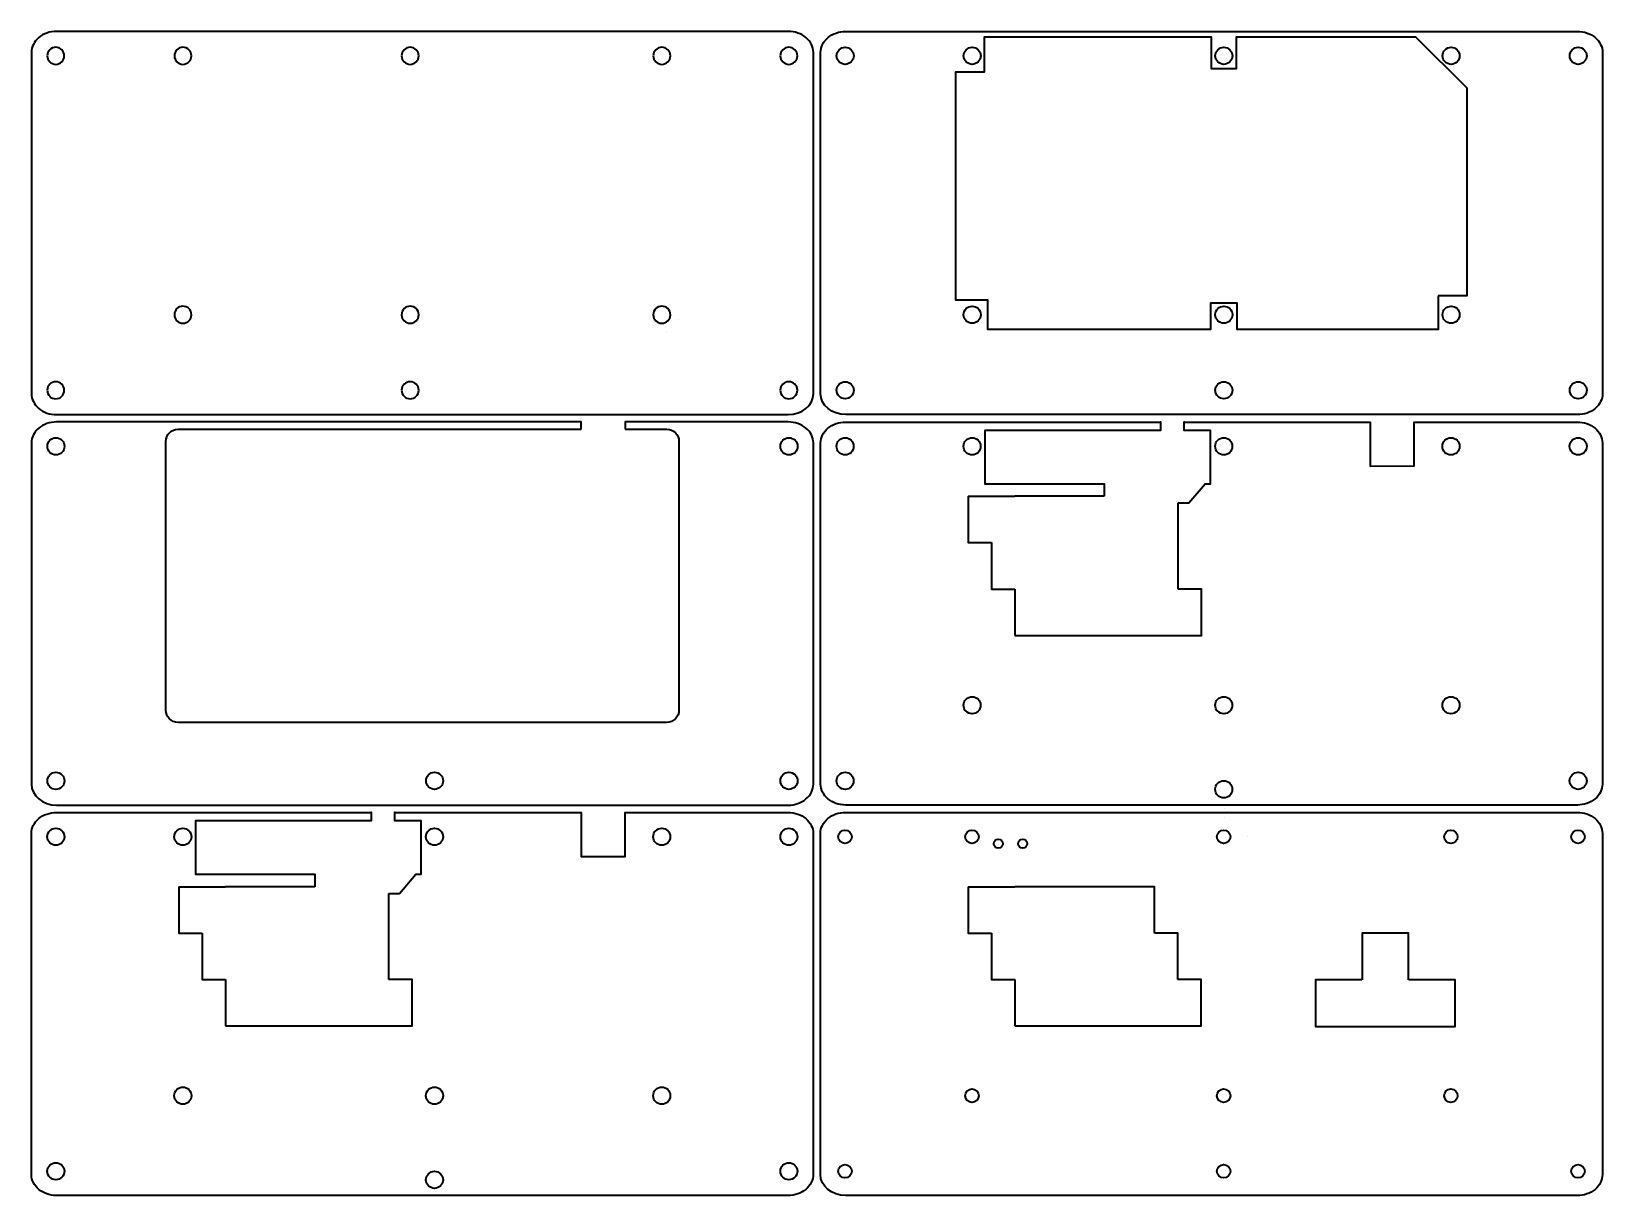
# Model space of a CAD drawing. Header units: millimetres. Extents: x 124 to 767, y -304 to 173.
import ezdxf

# ---------------------------------------------------------------- set-up
doc = ezdxf.new("R2010")
doc.units = ezdxf.units.MM
doc.header["$MEASUREMENT"] = 0
doc.layers.add('Layer 1', color=7, linetype='Continuous')

msp = doc.modelspace()

# ---------------------------------------------------------------- linework, layer by layer
at = {"layer": 'Layer 1', "color": 250, "lineweight": 35}
for points, knots in [([(433.6679, 172.6676), (436.393, 172.6676), (439.0066, 171.7605), (440.9335, 170.1461), (442.8604, 168.5317), (443.9431, 166.342), (443.9431, 164.0589), (443.9431, 164.0589), (443.9431, 24.3976), (443.9431, 24.3976), (443.9431, 19.6431), (439.3427, 15.7888), (433.6679, 15.7888), (433.6679, 15.7888), (134.2183, 15.7888), (134.2183, 15.7888), (131.4932, 15.7888), (128.8796, 16.6958), (126.9527, 18.3103), (125.0257, 19.9247), (123.9431, 22.1144), (123.9431, 24.3976), (123.9431, 24.3976), (123.9431, 164.0589), (123.9431, 164.0589), (123.9431, 166.342), (125.0258, 168.5317), (126.9527, 170.1461), (128.8796, 171.7605), (131.4932, 172.6676), (134.2183, 172.6676), (134.2183, 172.6676), (433.6679, 172.6676), (433.6679, 172.6676)], [0, 0, 0, 0, 0.09090909, 0.09090909, 0.09090909, 0.18181818, 0.18181818, 0.18181818, 0.27272727, 0.27272727, 0.27272727, 0.36363636, 0.36363636, 0.36363636, 0.45454545, 0.45454545, 0.45454545, 0.54545455, 0.54545455, 0.54545455, 0.63636364, 0.63636364, 0.63636364, 0.72727273, 0.72727273, 0.72727273, 0.81818182, 0.81818182, 0.81818182, 0.90909091, 0.90909091, 0.90909091, 1, 1, 1, 1]), ([(457.2135, 172.6675), (454.4884, 172.6675), (451.8748, 171.7604), (449.9479, 170.146), (448.021, 168.5316), (446.9383, 166.3419), (446.9383, 164.0588), (446.9383, 164.0588), (446.9383, 24.3975), (446.9383, 24.3975), (446.9383, 19.643), (451.5387, 15.7887), (457.2135, 15.7887), (457.2135, 15.7887), (756.6631, 15.7887), (756.6631, 15.7887), (759.3882, 15.7887), (762.0018, 16.6957), (763.9287, 18.3102), (765.8557, 19.9246), (766.9383, 22.1143), (766.9383, 24.3975), (766.9383, 24.3975), (766.9383, 164.0588), (766.9383, 164.0588), (766.9383, 166.3419), (765.8556, 168.5316), (763.9287, 170.146), (762.0018, 171.7604), (759.3882, 172.6675), (756.6631, 172.6675), (756.6631, 172.6675), (457.2135, 172.6675), (457.2135, 172.6675)], [0, 0, 0, 0, 0.09090909, 0.09090909, 0.09090909, 0.18181818, 0.18181818, 0.18181818, 0.27272727, 0.27272727, 0.27272727, 0.36363636, 0.36363636, 0.36363636, 0.45454545, 0.45454545, 0.45454545, 0.54545455, 0.54545455, 0.54545455, 0.63636364, 0.63636364, 0.63636364, 0.72727273, 0.72727273, 0.72727273, 0.81818182, 0.81818182, 0.81818182, 0.90909091, 0.90909091, 0.90909091, 1, 1, 1, 1]), ([(699.6199, 64.4005), (699.6199, 64.4005), (711.3752, 64.4005), (711.3752, 64.4005), (711.3752, 64.4005), (711.3752, 97.7463), (711.3752, 97.7463), (711.3752, 97.7463), (711.3752, 149.5202), (711.3752, 149.5202), (711.3752, 149.5202), (690.4071, 170.4883), (690.4071, 170.4883), (690.4071, 170.4883), (617.0536, 170.4883), (617.0536, 170.4883), (617.0536, 170.4883), (617.0899, 157.5301), (617.0899, 157.5301), (617.0899, 157.5301), (606.7363, 157.5301), (606.7363, 157.5301), (606.7363, 157.5301), (606.7363, 170.4883), (606.7363, 170.4883), (606.7363, 170.4883), (513.9286, 170.4883), (513.9286, 170.4883), (513.9286, 170.4883), (513.9286, 156.1387), (513.9286, 156.1387), (513.9286, 156.1387), (502.2444, 156.1387), (502.2444, 156.1387), (502.2444, 156.1387), (502.2444, 62.6683), (502.2444, 62.6683), (502.2444, 62.6683), (515.4044, 62.6683), (515.4044, 62.6683), (515.4044, 62.6683), (515.4044, 50.575), (515.4044, 50.575), (515.4044, 50.575), (561.4583, 50.575), (561.4583, 50.575), (561.4583, 50.575), (606.4962, 50.575), (606.4962, 50.575), (606.4962, 50.575), (606.4962, 61.4522), (606.4962, 61.4522), (606.4962, 61.4522), (617.3305, 61.4111), (617.3305, 61.4111), (617.3305, 61.4111), (617.3305, 50.575), (617.3305, 50.575), (617.3305, 50.575), (699.6199, 50.575), (699.6199, 50.575), (699.6199, 50.575), (699.6199, 64.4005), (699.6199, 64.4005)], [0, 0, 0, 0, 0.04761905, 0.04761905, 0.04761905, 0.0952381, 0.0952381, 0.0952381, 0.14285714, 0.14285714, 0.14285714, 0.19047619, 0.19047619, 0.19047619, 0.23809524, 0.23809524, 0.23809524, 0.28571429, 0.28571429, 0.28571429, 0.33333333, 0.33333333, 0.33333333, 0.38095238, 0.38095238, 0.38095238, 0.42857143, 0.42857143, 0.42857143, 0.47619048, 0.47619048, 0.47619048, 0.52380952, 0.52380952, 0.52380952, 0.57142857, 0.57142857, 0.57142857, 0.61904762, 0.61904762, 0.61904762, 0.66666667, 0.66666667, 0.66666667, 0.71428571, 0.71428571, 0.71428571, 0.76190476, 0.76190476, 0.76190476, 0.80952381, 0.80952381, 0.80952381, 0.85714286, 0.85714286, 0.85714286, 0.9047619, 0.9047619, 0.9047619, 0.95238095, 0.95238095, 0.95238095, 1, 1, 1, 1]), ([(130.4114, 162.6888), (130.4114, 164.6218), (131.9784, 166.1888), (133.9114, 166.1888), (135.8444, 166.1888), (137.4114, 164.6218), (137.4114, 162.6888), (137.4114, 160.7558), (135.8444, 159.1888), (133.9114, 159.1888), (131.9784, 159.1888), (130.4114, 160.7558), (130.4114, 162.6888)], [0, 0, 0, 0, 0.25, 0.25, 0.25, 0.5, 0.5, 0.5, 0.75, 0.75, 0.75, 1, 1, 1, 1]), ([(182.4431, 162.6888), (182.4431, 164.6218), (184.0101, 166.1888), (185.9431, 166.1888), (187.8761, 166.1888), (189.4431, 164.6218), (189.4431, 162.6888), (189.4431, 160.7558), (187.8761, 159.1888), (185.9431, 159.1888), (184.0101, 159.1888), (182.4431, 160.7558), (182.4431, 162.6888)], [0, 0, 0, 0, 0.25, 0.25, 0.25, 0.5, 0.5, 0.5, 0.75, 0.75, 0.75, 1, 1, 1, 1]), ([(275.4431, 162.6887), (275.4431, 164.6218), (277.0101, 166.1887), (278.9431, 166.1887), (280.8761, 166.1888), (282.4431, 164.6218), (282.4431, 162.6888), (282.4431, 160.7557), (280.8761, 159.1888), (278.9431, 159.1888), (277.0101, 159.1887), (275.4431, 160.7557), (275.4431, 162.6887)], [0, 0, 0, 0, 0.25, 0.25, 0.25, 0.5, 0.5, 0.5, 0.75, 0.75, 0.75, 1, 1, 1, 1]), ([(378.4431, 162.6888), (378.4431, 164.6218), (380.0101, 166.1888), (381.9431, 166.1888), (383.8761, 166.1888), (385.4431, 164.6218), (385.4431, 162.6888), (385.4431, 160.7558), (383.8761, 159.1888), (381.9431, 159.1888), (380.0101, 159.1888), (378.4431, 160.7558), (378.4431, 162.6888)], [0, 0, 0, 0, 0.25, 0.25, 0.25, 0.5, 0.5, 0.5, 0.75, 0.75, 0.75, 1, 1, 1, 1]), ([(430.4114, 162.6888), (430.4114, 164.6218), (431.9784, 166.1888), (433.9114, 166.1888), (435.8444, 166.1888), (437.4114, 164.6218), (437.4114, 162.6888), (437.4114, 160.7558), (435.8444, 159.1888), (433.9114, 159.1888), (431.9784, 159.1888), (430.4114, 160.7558), (430.4114, 162.6888)], [0, 0, 0, 0, 0.25, 0.25, 0.25, 0.5, 0.5, 0.5, 0.75, 0.75, 0.75, 1, 1, 1, 1]), ([(460.47, 162.6887), (460.47, 164.6217), (458.903, 166.1887), (456.97, 166.1887), (455.037, 166.1887), (453.47, 164.6217), (453.47, 162.6887), (453.47, 160.7557), (455.037, 159.1887), (456.97, 159.1887), (458.903, 159.1887), (460.47, 160.7557), (460.47, 162.6887)], [0, 0, 0, 0, 0.25, 0.25, 0.25, 0.5, 0.5, 0.5, 0.75, 0.75, 0.75, 1, 1, 1, 1]), ([(512.4383, 162.6887), (512.4383, 164.6217), (510.8713, 166.1887), (508.9383, 166.1887), (507.0053, 166.1887), (505.4383, 164.6217), (505.4383, 162.6887), (505.4383, 160.7557), (507.0053, 159.1887), (508.9383, 159.1887), (510.8713, 159.1887), (512.4383, 160.7557), (512.4383, 162.6887)], [0, 0, 0, 0, 0.25, 0.25, 0.25, 0.5, 0.5, 0.5, 0.75, 0.75, 0.75, 1, 1, 1, 1]), ([(615.4383, 162.6886), (615.4383, 164.6217), (613.8713, 166.1886), (611.9383, 166.1886), (610.0053, 166.1887), (608.4383, 164.6217), (608.4383, 162.6887), (608.4383, 160.7556), (610.0053, 159.1887), (611.9383, 159.1887), (613.8713, 159.1886), (615.4383, 160.7556), (615.4383, 162.6886)], [0, 0, 0, 0, 0.25, 0.25, 0.25, 0.5, 0.5, 0.5, 0.75, 0.75, 0.75, 1, 1, 1, 1]), ([(708.4383, 162.6887), (708.4383, 164.6217), (706.8713, 166.1887), (704.9383, 166.1887), (703.0053, 166.1887), (701.4383, 164.6217), (701.4383, 162.6887), (701.4383, 160.7557), (703.0053, 159.1887), (704.9383, 159.1887), (706.8713, 159.1887), (708.4383, 160.7557), (708.4383, 162.6887)], [0, 0, 0, 0, 0.25, 0.25, 0.25, 0.5, 0.5, 0.5, 0.75, 0.75, 0.75, 1, 1, 1, 1]), ([(760.47, 162.6887), (760.47, 164.6217), (758.903, 166.1887), (756.97, 166.1887), (755.037, 166.1887), (753.47, 164.6217), (753.47, 162.6887), (753.47, 160.7557), (755.037, 159.1887), (756.97, 159.1887), (758.903, 159.1887), (760.47, 160.7557), (760.47, 162.6887)], [0, 0, 0, 0, 0.25, 0.25, 0.25, 0.5, 0.5, 0.5, 0.75, 0.75, 0.75, 1, 1, 1, 1]), ([(182.4431, 56.6888), (182.4431, 58.6218), (184.0101, 60.1888), (185.9431, 60.1888), (187.8761, 60.1888), (189.4431, 58.6218), (189.4431, 56.6888), (189.4431, 54.7558), (187.8761, 53.1888), (185.9431, 53.1888), (184.0101, 53.1888), (182.4431, 54.7558), (182.4431, 56.6888)], [0, 0, 0, 0, 0.25, 0.25, 0.25, 0.5, 0.5, 0.5, 0.75, 0.75, 0.75, 1, 1, 1, 1]), ([(275.4431, 56.6888), (275.4431, 58.6218), (277.0101, 60.1888), (278.9431, 60.1888), (280.8761, 60.1888), (282.4431, 58.6218), (282.4431, 56.6888), (282.4431, 54.7558), (280.8761, 53.1888), (278.9431, 53.1888), (277.0101, 53.1888), (275.4431, 54.7558), (275.4431, 56.6888)], [0, 0, 0, 0, 0.25, 0.25, 0.25, 0.5, 0.5, 0.5, 0.75, 0.75, 0.75, 1, 1, 1, 1]), ([(378.4431, 56.6888), (378.4431, 58.6218), (380.0101, 60.1888), (381.9431, 60.1888), (383.8761, 60.1888), (385.4431, 58.6218), (385.4431, 56.6888), (385.4431, 54.7558), (383.8761, 53.1888), (381.9431, 53.1888), (380.0101, 53.1888), (378.4431, 54.7558), (378.4431, 56.6888)], [0, 0, 0, 0, 0.25, 0.25, 0.25, 0.5, 0.5, 0.5, 0.75, 0.75, 0.75, 1, 1, 1, 1]), ([(512.4383, 56.6887), (512.4383, 58.6217), (510.8713, 60.1887), (508.9383, 60.1887), (507.0053, 60.1887), (505.4383, 58.6217), (505.4383, 56.6887), (505.4383, 54.7557), (507.0053, 53.1887), (508.9383, 53.1887), (510.8713, 53.1887), (512.4383, 54.7557), (512.4383, 56.6887)], [0, 0, 0, 0, 0.25, 0.25, 0.25, 0.5, 0.5, 0.5, 0.75, 0.75, 0.75, 1, 1, 1, 1]), ([(615.4382, 56.6886), (615.4382, 58.6217), (613.8713, 60.1885), (611.9383, 60.1885), (610.0053, 60.1886), (608.4383, 58.6217), (608.4383, 56.6887), (608.4383, 54.7556), (610.0053, 53.1888), (611.9383, 53.1888), (613.8713, 53.1886), (615.4382, 54.7556), (615.4382, 56.6886)], [0, 0, 0, 0, 0.25, 0.25, 0.25, 0.5, 0.5, 0.5, 0.75, 0.75, 0.75, 1, 1, 1, 1]), ([(708.4383, 56.6887), (708.4383, 58.6217), (706.8713, 60.1887), (704.9383, 60.1887), (703.0053, 60.1887), (701.4383, 58.6217), (701.4383, 56.6887), (701.4383, 54.7557), (703.0053, 53.1887), (704.9383, 53.1887), (706.8713, 53.1887), (708.4383, 54.7557), (708.4383, 56.6887)], [0, 0, 0, 0, 0.25, 0.25, 0.25, 0.5, 0.5, 0.5, 0.75, 0.75, 0.75, 1, 1, 1, 1]), ([(130.4114, 25.7584), (130.4114, 27.6914), (131.9784, 29.2584), (133.9114, 29.2584), (135.8444, 29.2584), (137.4114, 27.6914), (137.4114, 25.7584), (137.4114, 23.8254), (135.8444, 22.2584), (133.9114, 22.2584), (131.9784, 22.2584), (130.4114, 23.8254), (130.4114, 25.7584)], [0, 0, 0, 0, 0.25, 0.25, 0.25, 0.5, 0.5, 0.5, 0.75, 0.75, 0.75, 1, 1, 1, 1]), ([(275.4431, 25.7584), (275.4431, 27.6914), (277.0101, 29.2584), (278.9431, 29.2584), (280.8761, 29.2584), (282.4431, 27.6914), (282.4431, 25.7584), (282.4431, 23.8254), (280.8761, 22.2584), (278.9431, 22.2584), (277.0101, 22.2584), (275.4431, 23.8254), (275.4431, 25.7584)], [0, 0, 0, 0, 0.25, 0.25, 0.25, 0.5, 0.5, 0.5, 0.75, 0.75, 0.75, 1, 1, 1, 1]), ([(430.4114, 25.7569), (430.4114, 27.6899), (431.9784, 29.2569), (433.9114, 29.2569), (435.8444, 29.2569), (437.4114, 27.6899), (437.4114, 25.7569), (437.4114, 23.8239), (435.8444, 22.2569), (433.9114, 22.2569), (431.9784, 22.2569), (430.4114, 23.8239), (430.4114, 25.7569)], [0, 0, 0, 0, 0.25, 0.25, 0.25, 0.5, 0.5, 0.5, 0.75, 0.75, 0.75, 1, 1, 1, 1]), ([(460.47, 25.7568), (460.47, 27.6898), (458.903, 29.2568), (456.97, 29.2568), (455.037, 29.2568), (453.47, 27.6898), (453.47, 25.7568), (453.47, 23.8238), (455.037, 22.2568), (456.97, 22.2568), (458.903, 22.2568), (460.47, 23.8238), (460.47, 25.7568)], [0, 0, 0, 0, 0.25, 0.25, 0.25, 0.5, 0.5, 0.5, 0.75, 0.75, 0.75, 1, 1, 1, 1]), ([(615.4383, 25.7583), (615.4383, 27.6913), (613.8713, 29.2583), (611.9383, 29.2583), (610.0053, 29.2583), (608.4383, 27.6913), (608.4383, 25.7583), (608.4383, 23.8253), (610.0053, 22.2583), (611.9383, 22.2583), (613.8713, 22.2583), (615.4383, 23.8253), (615.4383, 25.7583)], [0, 0, 0, 0, 0.25, 0.25, 0.25, 0.5, 0.5, 0.5, 0.75, 0.75, 0.75, 1, 1, 1, 1]), ([(760.47, 25.7583), (760.47, 27.6913), (758.903, 29.2583), (756.97, 29.2583), (755.037, 29.2583), (753.47, 27.6913), (753.47, 25.7583), (753.47, 23.8253), (755.037, 22.2583), (756.97, 22.2583), (758.903, 22.2583), (760.47, 23.8253), (760.47, 25.7583)], [0, 0, 0, 0, 0.25, 0.25, 0.25, 0.5, 0.5, 0.5, 0.75, 0.75, 0.75, 1, 1, 1, 1]), ([(348.9343, 9.8124), (348.9343, 9.8124), (348.9343, 12.7912), (348.9343, 12.7912), (348.9343, 12.7912), (134.2183, 12.7912), (134.2183, 12.7912), (131.4932, 12.7912), (128.8796, 11.8841), (126.9527, 10.2697), (125.0258, 8.6553), (123.9431, 6.4656), (123.9431, 4.1825), (123.9431, 4.1825), (123.9431, -135.4788), (123.9431, -135.4788), (123.9431, -140.2333), (128.5435, -144.0876), (134.2183, -144.0876), (134.2183, -144.0876), (433.6679, -144.0876), (433.6679, -144.0876), (436.393, -144.0876), (439.0066, -143.1806), (440.9335, -141.5661), (442.8605, -139.9517), (443.9431, -137.762), (443.9431, -135.4788), (443.9431, -135.4788), (443.9431, 4.1825), (443.9431, 4.1825), (443.9431, 6.4656), (442.8604, 8.6553), (440.9335, 10.2697), (439.0066, 11.8841), (436.393, 12.7912), (433.6679, 12.7912), (433.6679, 12.7912), (366.9343, 12.7912), (366.9343, 12.7912), (366.9343, 12.7912), (366.9343, 9.8124), (366.9343, 9.8124)], [0, 0, 0, 0, 0.07142857, 0.07142857, 0.07142857, 0.14285714, 0.14285714, 0.14285714, 0.21428571, 0.21428571, 0.21428571, 0.28571429, 0.28571429, 0.28571429, 0.35714286, 0.35714286, 0.35714286, 0.42857143, 0.42857143, 0.42857143, 0.5, 0.5, 0.5, 0.57142857, 0.57142857, 0.57142857, 0.64285714, 0.64285714, 0.64285714, 0.71428571, 0.71428571, 0.71428571, 0.78571429, 0.78571429, 0.78571429, 0.85714286, 0.85714286, 0.85714286, 0.92857143, 0.92857143, 0.92857143, 1, 1, 1, 1]), ([(366.9343, 9.8124), (372.4207, 9.8124), (378.0801, 9.8124), (383.9431, 9.8124), (385.2692, 9.8124), (386.541, 9.2856), (387.4786, 8.3479), (388.4163, 7.4103), (388.9431, 6.1385), (388.9431, 4.8124), (388.9431, 4.8124), (388.9431, -105.1876), (388.9431, -105.1876), (388.9431, -106.5137), (388.4163, -107.7855), (387.4786, -108.7231), (386.541, -109.6608), (385.2692, -110.1876), (383.9431, -110.1876), (383.9431, -110.1876), (183.9431, -110.1876), (183.9431, -110.1876), (181.1817, -110.1876), (178.9431, -107.949), (178.9431, -105.1876), (178.9431, -105.1876), (178.9431, 4.8124), (178.9431, 4.8124), (178.9431, 6.1385), (179.4699, 7.4103), (180.4076, 8.3479), (181.3452, 9.2856), (182.617, 9.8124), (183.9431, 9.8124), (250.7728, 9.8124), (291.0935, 9.8124), (348.9343, 9.8124)], [0, 0, 0, 0, 0.08333333, 0.08333333, 0.08333333, 0.16666667, 0.16666667, 0.16666667, 0.25, 0.25, 0.25, 0.33333333, 0.33333333, 0.33333333, 0.41666667, 0.41666667, 0.41666667, 0.5, 0.5, 0.5, 0.58333333, 0.58333333, 0.58333333, 0.66666667, 0.66666667, 0.66666667, 0.75, 0.75, 0.75, 0.83333333, 0.83333333, 0.83333333, 0.91666667, 0.91666667, 0.91666667, 1, 1, 1, 1]), ([(593.1802, -20.3891), (593.1802, -20.3891), (597.6033, -20.3891), (597.6033, -20.3891), (597.6033, -20.3891), (604.2418, -12.4956), (604.2418, -12.4956), (604.2418, -12.4956), (606.4955, -12.4956), (606.4955, -12.4956), (606.4955, -12.4956), (606.4955, 9.3063), (606.4955, 9.3063), (606.4955, 9.3063), (595.6777, 9.3063), (595.6777, 9.3063), (595.6777, 9.3063), (595.6777, 12.7531), (595.6777, 12.7531), (595.6777, 12.7531), (595.6777, 12.7912), (595.6777, 12.7912), (595.6777, 12.7912), (595.6777, 12.8293), (595.6777, 12.8293), (595.6777, 12.8293), (595.6777, 12.7912), (595.6777, 12.7912), (595.6777, 12.7912), (595.6777, 12.7531), (595.6777, 12.7531), (595.6777, 12.7531), (671.8917, 12.7531), (671.8917, 12.7531), (671.8917, 12.7531), (671.8917, -5.2504), (671.8917, -5.2504), (671.8917, -5.2504), (689.8917, -5.2476), (689.8917, -5.2476), (689.8917, -5.2476), (689.8917, 12.7531), (689.8917, 12.7531), (689.8917, 12.7531), (756.6253, 12.7531), (756.6253, 12.7531), (757.9837, 12.7531), (759.3143, 12.527), (760.545, 12.1), (761.7753, 11.673), (762.9065, 11.0447), (763.8665, 10.2405), (764.8259, 9.4368), (765.5752, 8.4897), (766.0842, 7.46), (766.593, 6.4308), (766.8624, 5.3181), (766.8624, 4.1825), (766.8624, 4.1825), (766.8624, -135.4788), (766.8624, -135.4788), (766.8624, -136.6145), (766.593, -137.7272), (766.0842, -138.7565), (765.5751, -139.7863), (764.8259, -140.7332), (763.8665, -141.5369), (762.9066, -142.3411), (761.7753, -142.9694), (760.5451, -143.3964), (759.3144, -143.8234), (757.9838, -144.0495), (756.6253, -144.0495), (756.6253, -144.0495), (457.1757, -144.0495), (457.1757, -144.0495), (454.3475, -144.0495), (451.7873, -143.0893), (449.9344, -141.5369), (448.0835, -139.9862), (446.9386, -137.8441), (446.9386, -135.4788), (446.9386, -135.4788), (446.9386, 4.1825), (446.9386, 4.1825), (446.9386, 5.3181), (447.208, 6.4308), (447.7168, 7.46), (448.2258, 8.4897), (448.9751, 9.4368), (449.9345, 10.2405), (450.8945, 11.0447), (452.0257, 11.673), (453.256, 12.1), (454.4867, 12.527), (455.8173, 12.7531), (457.1757, 12.7531), (457.1757, 12.7531), (586.0056, 12.7531), (586.0056, 12.7531), (586.0056, 12.7531), (586.0056, 12.7912), (586.0056, 12.7912), (586.0056, 12.7912), (586.0056, 12.8293), (586.0056, 12.8293), (586.0056, 12.8293), (586.0056, 12.7912), (586.0056, 12.7912), (586.0056, 12.7912), (586.0056, 12.7531), (586.0056, 12.7531), (586.0056, 12.7531), (586.0056, 9.3044), (586.0056, 9.3044), (586.0056, 9.3044), (514.1276, 9.3044), (514.1276, 9.3044), (514.1276, 9.3044), (514.1276, -12.4956), (514.1276, -12.4956), (514.1276, -12.4956), (562.9429, -12.4956), (562.9429, -12.4956), (562.9429, -12.4956), (562.9429, -17.6217), (562.9429, -17.6217)], [0, 0, 0, 0, 0.02380952, 0.02380952, 0.02380952, 0.04761905, 0.04761905, 0.04761905, 0.07142857, 0.07142857, 0.07142857, 0.0952381, 0.0952381, 0.0952381, 0.11904762, 0.11904762, 0.11904762, 0.14285714, 0.14285714, 0.14285714, 0.16666667, 0.16666667, 0.16666667, 0.19047619, 0.19047619, 0.19047619, 0.21428571, 0.21428571, 0.21428571, 0.23809524, 0.23809524, 0.23809524, 0.26190476, 0.26190476, 0.26190476, 0.28571429, 0.28571429, 0.28571429, 0.30952381, 0.30952381, 0.30952381, 0.33333333, 0.33333333, 0.33333333, 0.35714286, 0.35714286, 0.35714286, 0.38095238, 0.38095238, 0.38095238, 0.4047619, 0.4047619, 0.4047619, 0.42857143, 0.42857143, 0.42857143, 0.45238095, 0.45238095, 0.45238095, 0.47619048, 0.47619048, 0.47619048, 0.5, 0.5, 0.5, 0.52380952, 0.52380952, 0.52380952, 0.54761905, 0.54761905, 0.54761905, 0.57142857, 0.57142857, 0.57142857, 0.5952381, 0.5952381, 0.5952381, 0.61904762, 0.61904762, 0.61904762, 0.64285714, 0.64285714, 0.64285714, 0.66666667, 0.66666667, 0.66666667, 0.69047619, 0.69047619, 0.69047619, 0.71428571, 0.71428571, 0.71428571, 0.73809524, 0.73809524, 0.73809524, 0.76190476, 0.76190476, 0.76190476, 0.78571429, 0.78571429, 0.78571429, 0.80952381, 0.80952381, 0.80952381, 0.83333333, 0.83333333, 0.83333333, 0.85714286, 0.85714286, 0.85714286, 0.88095238, 0.88095238, 0.88095238, 0.9047619, 0.9047619, 0.9047619, 0.92857143, 0.92857143, 0.92857143, 0.95238095, 0.95238095, 0.95238095, 0.97619048, 0.97619048, 0.97619048, 1, 1, 1, 1]), ([(137.4748, 2.8124), (137.4748, 4.7454), (135.9078, 6.3124), (133.9748, 6.3124), (132.0418, 6.3124), (130.4748, 4.7454), (130.4748, 2.8124), (130.4748, 0.8794), (132.0418, -0.6876), (133.9748, -0.6876), (135.9078, -0.6876), (137.4748, 0.8794), (137.4748, 2.8124)], [0, 0, 0, 0, 0.25, 0.25, 0.25, 0.5, 0.5, 0.5, 0.75, 0.75, 0.75, 1, 1, 1, 1]), ([(437.4748, 2.8124), (437.4748, 4.7454), (435.9078, 6.3124), (433.9748, 6.3124), (432.0418, 6.3124), (430.4748, 4.7454), (430.4748, 2.8124), (430.4748, 0.8794), (432.0418, -0.6876), (433.9748, -0.6876), (435.9078, -0.6876), (437.4748, 0.8794), (437.4748, 2.8124)], [0, 0, 0, 0, 0.25, 0.25, 0.25, 0.5, 0.5, 0.5, 0.75, 0.75, 0.75, 1, 1, 1, 1]), ([(460.4322, 2.8124), (460.4322, 4.7454), (458.8652, 6.3124), (456.9322, 6.3124), (454.9992, 6.3124), (453.4322, 4.7454), (453.4322, 2.8124), (453.4322, 0.8794), (454.9992, -0.6876), (456.9322, -0.6876), (458.8652, -0.6876), (460.4322, 0.8794), (460.4322, 2.8124)], [0, 0, 0, 0, 0.25, 0.25, 0.25, 0.5, 0.5, 0.5, 0.75, 0.75, 0.75, 1, 1, 1, 1]), ([(512.4005, 2.8124), (512.4005, 4.7454), (510.8335, 6.3124), (508.9005, 6.3124), (506.9675, 6.3124), (505.4005, 4.7454), (505.4005, 2.8124), (505.4005, 0.8794), (506.9675, -0.6876), (508.9005, -0.6876), (510.8335, -0.6876), (512.4005, 0.8794), (512.4005, 2.8124)], [0, 0, 0, 0, 0.25, 0.25, 0.25, 0.5, 0.5, 0.5, 0.75, 0.75, 0.75, 1, 1, 1, 1]), ([(615.4005, 2.8123), (615.4005, 4.7454), (613.8335, 6.3123), (611.9005, 6.3123), (609.9675, 6.3124), (608.4005, 4.7454), (608.4005, 2.8124), (608.4005, 0.8793), (609.9675, -0.6876), (611.9005, -0.6876), (613.8335, -0.6877), (615.4005, 0.8793), (615.4005, 2.8123)], [0, 0, 0, 0, 0.25, 0.25, 0.25, 0.5, 0.5, 0.5, 0.75, 0.75, 0.75, 1, 1, 1, 1]), ([(708.4005, 2.8124), (708.4005, 4.7454), (706.8335, 6.3124), (704.9005, 6.3124), (702.9675, 6.3124), (701.4005, 4.7454), (701.4005, 2.8124), (701.4005, 0.8794), (702.9675, -0.6876), (704.9005, -0.6876), (706.8335, -0.6876), (708.4005, 0.8794), (708.4005, 2.8124)], [0, 0, 0, 0, 0.25, 0.25, 0.25, 0.5, 0.5, 0.5, 0.75, 0.75, 0.75, 1, 1, 1, 1]), ([(760.4322, 2.8124), (760.4322, 4.7454), (758.8652, 6.3124), (756.9322, 6.3124), (754.9992, 6.3124), (753.4322, 4.7454), (753.4322, 2.8124), (753.4322, 0.8794), (754.9992, -0.6876), (756.9322, -0.6876), (758.8652, -0.6876), (760.4322, 0.8794), (760.4322, 2.8124)], [0, 0, 0, 0, 0.25, 0.25, 0.25, 0.5, 0.5, 0.5, 0.75, 0.75, 0.75, 1, 1, 1, 1]), ([(507.3299, -17.6217), (507.3299, -17.6217), (507.3299, -36.6217), (507.3299, -36.6217), (507.3299, -36.6217), (516.8799, -36.6217), (516.8799, -36.6217)], [0, 0, 0, 0, 0.5, 0.5, 0.5, 1, 1, 1, 1]), ([(593.1802, -55.6217), (593.1802, -55.6217), (593.1802, -36.6217), (593.1802, -36.6217), (593.1802, -36.6217), (593.1802, -20.3891), (593.1802, -20.3891)], [0, 0, 0, 0, 0.5, 0.5, 0.5, 1, 1, 1, 1]), ([(516.8799, -36.6217), (516.8799, -36.6217), (516.8799, -55.6217), (516.8799, -55.6217), (516.8799, -55.6217), (526.4299, -55.6217), (526.4299, -55.6217)], [0, 0, 0, 0, 0.5, 0.5, 0.5, 1, 1, 1, 1]), ([(526.4299, -74.6217), (526.4299, -74.6217), (583.7302, -74.6217), (583.7302, -74.6217), (583.7302, -74.6217), (602.7302, -74.6217), (602.7302, -74.6217), (602.7302, -74.6217), (602.7302, -55.6217), (602.7302, -55.6217), (602.7302, -55.6217), (593.1802, -55.6217), (593.1802, -55.6217)], [0, 0, 0, 0, 0.25, 0.25, 0.25, 0.5, 0.5, 0.5, 0.75, 0.75, 0.75, 1, 1, 1, 1]), ([(512.4005, -103.1876), (512.4005, -101.2546), (510.8335, -99.6876), (508.9005, -99.6876), (506.9675, -99.6876), (505.4005, -101.2546), (505.4005, -103.1876), (505.4005, -105.1206), (506.9675, -106.6876), (508.9005, -106.6876), (510.8335, -106.6876), (512.4005, -105.1206), (512.4005, -103.1876)], [0, 0, 0, 0, 0.25, 0.25, 0.25, 0.5, 0.5, 0.5, 0.75, 0.75, 0.75, 1, 1, 1, 1]), ([(615.4004, -103.1877), (615.4004, -101.2546), (613.8335, -99.6878), (611.9005, -99.6878), (609.9675, -99.6877), (608.4005, -101.2546), (608.4005, -103.1876), (608.4005, -105.1207), (609.9675, -106.6875), (611.9005, -106.6875), (613.8335, -106.6877), (615.4004, -105.1207), (615.4004, -103.1877)], [0, 0, 0, 0, 0.25, 0.25, 0.25, 0.5, 0.5, 0.5, 0.75, 0.75, 0.75, 1, 1, 1, 1]), ([(708.4005, -103.1876), (708.4005, -101.2546), (706.8335, -99.6876), (704.9005, -99.6876), (702.9675, -99.6876), (701.4005, -101.2546), (701.4005, -103.1876), (701.4005, -105.1206), (702.9675, -106.6876), (704.9005, -106.6876), (706.8335, -106.6876), (708.4005, -105.1206), (708.4005, -103.1876)], [0, 0, 0, 0, 0.25, 0.25, 0.25, 0.5, 0.5, 0.5, 0.75, 0.75, 0.75, 1, 1, 1, 1]), ([(137.4748, -134.1195), (137.4748, -132.1865), (135.9078, -130.6195), (133.9748, -130.6195), (132.0418, -130.6195), (130.4748, -132.1865), (130.4748, -134.1195), (130.4748, -136.0525), (132.0418, -137.6195), (133.9748, -137.6195), (135.9078, -137.6195), (137.4748, -136.0525), (137.4748, -134.1195)], [0, 0, 0, 0, 0.25, 0.25, 0.25, 0.5, 0.5, 0.5, 0.75, 0.75, 0.75, 1, 1, 1, 1]), ([(292.4431, -134.118), (292.4431, -132.185), (290.8761, -130.618), (288.9431, -130.618), (287.0101, -130.618), (285.4431, -132.185), (285.4431, -134.118), (285.4431, -136.051), (287.0101, -137.618), (288.9431, -137.618), (290.8761, -137.618), (292.4431, -136.051), (292.4431, -134.118)], [0, 0, 0, 0, 0.25, 0.25, 0.25, 0.5, 0.5, 0.5, 0.75, 0.75, 0.75, 1, 1, 1, 1]), ([(437.4748, -134.118), (437.4748, -132.185), (435.9078, -130.618), (433.9748, -130.618), (432.0418, -130.618), (430.4748, -132.185), (430.4748, -134.118), (430.4748, -136.051), (432.0418, -137.618), (433.9748, -137.618), (435.9078, -137.618), (437.4748, -136.051), (437.4748, -134.118)], [0, 0, 0, 0, 0.25, 0.25, 0.25, 0.5, 0.5, 0.5, 0.75, 0.75, 0.75, 1, 1, 1, 1]), ([(460.4322, -134.1195), (460.4322, -132.1865), (458.8652, -130.6195), (456.9322, -130.6195), (454.9992, -130.6195), (453.4322, -132.1865), (453.4322, -134.1195), (453.4322, -136.0525), (454.9992, -137.6195), (456.9322, -137.6195), (458.8652, -137.6195), (460.4322, -136.0525), (460.4322, -134.1195)], [0, 0, 0, 0, 0.25, 0.25, 0.25, 0.5, 0.5, 0.5, 0.75, 0.75, 0.75, 1, 1, 1, 1]), ([(615.4005, -137.618), (615.4005, -135.685), (613.8335, -134.118), (611.9005, -134.118), (609.9675, -134.118), (608.4005, -135.685), (608.4005, -137.618), (608.4005, -139.551), (609.9675, -141.118), (611.9005, -141.118), (613.8335, -141.118), (615.4005, -139.551), (615.4005, -137.618)], [0, 0, 0, 0, 0.25, 0.25, 0.25, 0.5, 0.5, 0.5, 0.75, 0.75, 0.75, 1, 1, 1, 1]), ([(760.4322, -134.118), (760.4322, -132.185), (758.8652, -130.618), (756.9322, -130.618), (754.9992, -130.618), (753.4322, -132.185), (753.4322, -134.118), (753.4322, -136.051), (754.9992, -137.618), (756.9322, -137.618), (758.8652, -137.618), (760.4322, -136.051), (760.4322, -134.118)], [0, 0, 0, 0, 0.25, 0.25, 0.25, 0.5, 0.5, 0.5, 0.75, 0.75, 0.75, 1, 1, 1, 1]), ([(270.1847, -180.234), (270.1847, -180.234), (274.6078, -180.234), (274.6078, -180.234), (274.6078, -180.234), (281.2463, -172.3405), (281.2463, -172.3405), (281.2463, -172.3405), (283.5, -172.3405), (283.5, -172.3405), (283.5, -172.3405), (283.5, -150.5386), (283.5, -150.5386), (283.5, -150.5386), (272.6822, -150.5386), (272.6822, -150.5386), (272.6822, -150.5386), (272.6822, -147.0918), (272.6822, -147.0918), (272.6822, -147.0918), (272.6822, -147.0537), (272.6822, -147.0537), (272.6822, -147.0537), (272.6822, -147.0156), (272.6822, -147.0156), (272.6822, -147.0156), (272.6822, -147.0537), (272.6822, -147.0537), (272.6822, -147.0537), (272.6822, -147.0918), (272.6822, -147.0918), (272.6822, -147.0918), (348.8962, -147.0918), (348.8962, -147.0918), (348.8962, -147.0918), (348.8962, -165.0953), (348.8962, -165.0953), (348.8962, -165.0953), (366.8962, -165.0925), (366.8962, -165.0925), (366.8962, -165.0925), (366.8962, -147.0918), (366.8962, -147.0918), (366.8962, -147.0918), (433.6298, -147.0918), (433.6298, -147.0918), (434.9882, -147.0918), (436.3188, -147.3179), (437.5495, -147.7449), (438.7798, -148.1719), (439.911, -148.8002), (440.871, -149.6044), (441.8304, -150.4081), (442.5797, -151.3552), (443.0887, -152.3849), (443.5975, -153.4141), (443.8669, -154.5268), (443.8669, -155.6624), (443.8669, -155.6624), (443.8669, -295.3237), (443.8669, -295.3237), (443.8669, -296.4594), (443.5975, -297.5721), (443.0887, -298.6014), (442.5796, -299.6312), (441.8304, -300.5781), (440.871, -301.3818), (439.9111, -302.186), (438.7798, -302.8143), (437.5496, -303.2413), (436.3189, -303.6683), (434.9883, -303.8944), (433.6298, -303.8944), (433.6298, -303.8944), (134.1802, -303.8944), (134.1802, -303.8944), (131.352, -303.8944), (128.7918, -302.9342), (126.9389, -301.3818), (125.088, -299.8311), (123.9431, -297.689), (123.9431, -295.3237), (123.9431, -295.3237), (123.9431, -155.6624), (123.9431, -155.6624), (123.9431, -154.5268), (124.2125, -153.4141), (124.7213, -152.3849), (125.2303, -151.3552), (125.9796, -150.4081), (126.939, -149.6044), (127.899, -148.8002), (129.0302, -148.1719), (130.2605, -147.7449), (131.4912, -147.3179), (132.8218, -147.0918), (134.1802, -147.0918), (134.1802, -147.0918), (263.0101, -147.0918), (263.0101, -147.0918), (263.0101, -147.0918), (263.0101, -147.0537), (263.0101, -147.0537), (263.0101, -147.0537), (263.0101, -147.0156), (263.0101, -147.0156), (263.0101, -147.0156), (263.0101, -147.0537), (263.0101, -147.0537), (263.0101, -147.0537), (263.0101, -147.0918), (263.0101, -147.0918), (263.0101, -147.0918), (263.0101, -150.5405), (263.0101, -150.5405), (263.0101, -150.5405), (191.1321, -150.5405), (191.1321, -150.5405), (191.1321, -150.5405), (191.1321, -172.3405), (191.1321, -172.3405), (191.1321, -172.3405), (239.9474, -172.3405), (239.9474, -172.3405), (239.9474, -172.3405), (239.9474, -177.4666), (239.9474, -177.4666)], [0, 0, 0, 0, 0.02380952, 0.02380952, 0.02380952, 0.04761905, 0.04761905, 0.04761905, 0.07142857, 0.07142857, 0.07142857, 0.0952381, 0.0952381, 0.0952381, 0.11904762, 0.11904762, 0.11904762, 0.14285714, 0.14285714, 0.14285714, 0.16666667, 0.16666667, 0.16666667, 0.19047619, 0.19047619, 0.19047619, 0.21428571, 0.21428571, 0.21428571, 0.23809524, 0.23809524, 0.23809524, 0.26190476, 0.26190476, 0.26190476, 0.28571429, 0.28571429, 0.28571429, 0.30952381, 0.30952381, 0.30952381, 0.33333333, 0.33333333, 0.33333333, 0.35714286, 0.35714286, 0.35714286, 0.38095238, 0.38095238, 0.38095238, 0.4047619, 0.4047619, 0.4047619, 0.42857143, 0.42857143, 0.42857143, 0.45238095, 0.45238095, 0.45238095, 0.47619048, 0.47619048, 0.47619048, 0.5, 0.5, 0.5, 0.52380952, 0.52380952, 0.52380952, 0.54761905, 0.54761905, 0.54761905, 0.57142857, 0.57142857, 0.57142857, 0.5952381, 0.5952381, 0.5952381, 0.61904762, 0.61904762, 0.61904762, 0.64285714, 0.64285714, 0.64285714, 0.66666667, 0.66666667, 0.66666667, 0.69047619, 0.69047619, 0.69047619, 0.71428571, 0.71428571, 0.71428571, 0.73809524, 0.73809524, 0.73809524, 0.76190476, 0.76190476, 0.76190476, 0.78571429, 0.78571429, 0.78571429, 0.80952381, 0.80952381, 0.80952381, 0.83333333, 0.83333333, 0.83333333, 0.85714286, 0.85714286, 0.85714286, 0.88095238, 0.88095238, 0.88095238, 0.9047619, 0.9047619, 0.9047619, 0.92857143, 0.92857143, 0.92857143, 0.95238095, 0.95238095, 0.95238095, 0.97619048, 0.97619048, 0.97619048, 1, 1, 1, 1]), ([(457.1407, -147.0537), (454.4156, -147.0537), (451.802, -147.9608), (449.8751, -149.5752), (447.9482, -151.1896), (446.8655, -153.3793), (446.8655, -155.6624), (446.8655, -155.6624), (446.8655, -295.3237), (446.8655, -295.3237), (446.8655, -300.0782), (451.4659, -303.9325), (457.1407, -303.9325), (457.1407, -303.9325), (756.5903, -303.9325), (756.5903, -303.9325), (759.3154, -303.9325), (761.929, -303.0255), (763.8559, -301.411), (765.7829, -299.7966), (766.8655, -297.6069), (766.8655, -295.3237), (766.8655, -295.3237), (766.8655, -155.6624), (766.8655, -155.6624), (766.8655, -153.3793), (765.7828, -151.1896), (763.8559, -149.5752), (761.929, -147.9608), (759.3154, -147.0537), (756.5903, -147.0537), (756.5903, -147.0537), (457.1407, -147.0537), (457.1407, -147.0537)], [0, 0, 0, 0, 0.09090909, 0.09090909, 0.09090909, 0.18181818, 0.18181818, 0.18181818, 0.27272727, 0.27272727, 0.27272727, 0.36363636, 0.36363636, 0.36363636, 0.45454545, 0.45454545, 0.45454545, 0.54545455, 0.54545455, 0.54545455, 0.63636364, 0.63636364, 0.63636364, 0.72727273, 0.72727273, 0.72727273, 0.81818182, 0.81818182, 0.81818182, 0.90909091, 0.90909091, 0.90909091, 1, 1, 1, 1]), ([(137.4367, -157.0325), (137.4367, -155.0995), (135.8697, -153.5325), (133.9367, -153.5325), (132.0037, -153.5325), (130.4367, -155.0995), (130.4367, -157.0325), (130.4367, -158.9655), (132.0037, -160.5325), (133.9367, -160.5325), (135.8697, -160.5325), (137.4367, -158.9655), (137.4367, -157.0325)], [0, 0, 0, 0, 0.25, 0.25, 0.25, 0.5, 0.5, 0.5, 0.75, 0.75, 0.75, 1, 1, 1, 1]), ([(189.405, -157.0325), (189.405, -155.0995), (187.838, -153.5325), (185.905, -153.5325), (183.972, -153.5325), (182.405, -155.0995), (182.405, -157.0325), (182.405, -158.9655), (183.972, -160.5325), (185.905, -160.5325), (187.838, -160.5325), (189.405, -158.9655), (189.405, -157.0325)], [0, 0, 0, 0, 0.25, 0.25, 0.25, 0.5, 0.5, 0.5, 0.75, 0.75, 0.75, 1, 1, 1, 1]), ([(292.405, -157.0326), (292.405, -155.0995), (290.838, -153.5326), (288.905, -153.5326), (286.972, -153.5325), (285.405, -155.0995), (285.405, -157.0325), (285.405, -158.9656), (286.972, -160.5325), (288.905, -160.5325), (290.838, -160.5326), (292.405, -158.9656), (292.405, -157.0326)], [0, 0, 0, 0, 0.25, 0.25, 0.25, 0.5, 0.5, 0.5, 0.75, 0.75, 0.75, 1, 1, 1, 1]), ([(385.405, -157.0325), (385.405, -155.0995), (383.838, -153.5325), (381.905, -153.5325), (379.972, -153.5325), (378.405, -155.0995), (378.405, -157.0325), (378.405, -158.9655), (379.972, -160.5325), (381.905, -160.5325), (383.838, -160.5325), (385.405, -158.9655), (385.405, -157.0325)], [0, 0, 0, 0, 0.25, 0.25, 0.25, 0.5, 0.5, 0.5, 0.75, 0.75, 0.75, 1, 1, 1, 1]), ([(437.4367, -157.0325), (437.4367, -155.0995), (435.8697, -153.5325), (433.9367, -153.5325), (432.0037, -153.5325), (430.4367, -155.0995), (430.4367, -157.0325), (430.4367, -158.9655), (432.0037, -160.5325), (433.9367, -160.5325), (435.8697, -160.5325), (437.4367, -158.9655), (437.4367, -157.0325)], [0, 0, 0, 0, 0.25, 0.25, 0.25, 0.5, 0.5, 0.5, 0.75, 0.75, 0.75, 1, 1, 1, 1]), ([(459.6472, -157.0325), (459.6472, -155.5137), (458.416, -154.2825), (456.8972, -154.2825), (455.3784, -154.2825), (454.1472, -155.5137), (454.1472, -157.0325), (454.1472, -158.5513), (455.3784, -159.7825), (456.8972, -159.7825), (458.416, -159.7825), (459.6472, -158.5513), (459.6472, -157.0325)], [0, 0, 0, 0, 0.25, 0.25, 0.25, 0.5, 0.5, 0.5, 0.75, 0.75, 0.75, 1, 1, 1, 1]), ([(511.6155, -157.0325), (511.6155, -155.5137), (510.3843, -154.2825), (508.8655, -154.2825), (507.3467, -154.2825), (506.1155, -155.5137), (506.1155, -157.0325), (506.1155, -158.5513), (507.3467, -159.7825), (508.8655, -159.7825), (510.3843, -159.7825), (511.6155, -158.5513), (511.6155, -157.0325)], [0, 0, 0, 0, 0.25, 0.25, 0.25, 0.5, 0.5, 0.5, 0.75, 0.75, 0.75, 1, 1, 1, 1]), ([(614.6155, -157.0325), (614.6155, -155.5137), (613.3843, -154.2825), (611.8655, -154.2825), (610.3467, -154.2825), (609.1155, -155.5137), (609.1155, -157.0325), (609.1155, -158.5513), (610.3467, -159.7825), (611.8655, -159.7825), (613.3843, -159.7825), (614.6155, -158.5513), (614.6155, -157.0325)], [0, 0, 0, 0, 0.25, 0.25, 0.25, 0.5, 0.5, 0.5, 0.75, 0.75, 0.75, 1, 1, 1, 1]), ([(707.6155, -157.0325), (707.6155, -155.5137), (706.3843, -154.2825), (704.8655, -154.2825), (703.3467, -154.2825), (702.1155, -155.5137), (702.1155, -157.0325), (702.1155, -158.5513), (703.3467, -159.7825), (704.8655, -159.7825), (706.3843, -159.7825), (707.6155, -158.5513), (707.6155, -157.0325)], [0, 0, 0, 0, 0.25, 0.25, 0.25, 0.5, 0.5, 0.5, 0.75, 0.75, 0.75, 1, 1, 1, 1]), ([(759.6472, -157.0325), (759.6472, -155.5137), (758.416, -154.2825), (756.8972, -154.2825), (755.3784, -154.2825), (754.1472, -155.5137), (754.1472, -157.0325), (754.1472, -158.5513), (755.3784, -159.7825), (756.8972, -159.7825), (758.416, -159.7825), (759.6472, -158.5513), (759.6472, -157.0325)], [0, 0, 0, 0, 0.25, 0.25, 0.25, 0.5, 0.5, 0.5, 0.75, 0.75, 0.75, 1, 1, 1, 1]), ([(521.4655, -159.8825), (521.4655, -158.8608), (520.6372, -158.0325), (519.6155, -158.0325), (518.5938, -158.0325), (517.7655, -158.8608), (517.7655, -159.8825), (517.7655, -160.9042), (518.5938, -161.7325), (519.6155, -161.7325), (520.6372, -161.7325), (521.4655, -160.9042), (521.4655, -159.8825)], [0, 0, 0, 0, 0.25, 0.25, 0.25, 0.5, 0.5, 0.5, 0.75, 0.75, 0.75, 1, 1, 1, 1]), ([(531.4655, -159.8825), (531.4655, -158.8608), (530.6372, -158.0325), (529.6155, -158.0325), (528.5938, -158.0325), (527.7655, -158.8608), (527.7655, -159.8825), (527.7655, -160.9042), (528.5938, -161.7325), (529.6155, -161.7325), (530.6372, -161.7325), (531.4655, -160.9042), (531.4655, -159.8825)], [0, 0, 0, 0, 0.25, 0.25, 0.25, 0.5, 0.5, 0.5, 0.75, 0.75, 0.75, 1, 1, 1, 1]), ([(184.3344, -177.4666), (184.3344, -177.4666), (184.3344, -196.4666), (184.3344, -196.4666), (184.3344, -196.4666), (193.8844, -196.4666), (193.8844, -196.4666)], [0, 0, 0, 0, 0.5, 0.5, 0.5, 1, 1, 1, 1]), ([(507.2949, -177.4666), (507.2949, -177.4666), (507.2949, -196.4666), (507.2949, -196.4666), (507.2949, -196.4666), (516.8449, -196.4666), (516.8449, -196.4666)], [0, 0, 0, 0, 0.5, 0.5, 0.5, 1, 1, 1, 1]), ([(583.5952, -196.4666), (583.5952, -196.4666), (583.5952, -177.4666), (583.5952, -177.4666), (583.5952, -177.4666), (564.5952, -177.4666), (564.5952, -177.4666)], [0, 0, 0, 0, 0.5, 0.5, 0.5, 1, 1, 1, 1]), ([(270.1847, -215.4666), (270.1847, -215.4666), (270.1847, -196.4666), (270.1847, -196.4666), (270.1847, -196.4666), (270.1847, -180.234), (270.1847, -180.234)], [0, 0, 0, 0, 0.5, 0.5, 0.5, 1, 1, 1, 1]), ([(193.8844, -196.4666), (193.8844, -196.4666), (193.8844, -215.4666), (193.8844, -215.4666), (193.8844, -215.4666), (203.4344, -215.4666), (203.4344, -215.4666)], [0, 0, 0, 0, 0.5, 0.5, 0.5, 1, 1, 1, 1]), ([(516.8449, -196.4666), (516.8449, -196.4666), (516.8449, -215.4666), (516.8449, -215.4666), (516.8449, -215.4666), (526.3949, -215.4666), (526.3949, -215.4666)], [0, 0, 0, 0, 0.5, 0.5, 0.5, 1, 1, 1, 1]), ([(593.1452, -215.4666), (593.1452, -215.4666), (593.1452, -196.4666), (593.1452, -196.4666), (593.1452, -196.4666), (583.5952, -196.4666), (583.5952, -196.4666)], [0, 0, 0, 0, 0.5, 0.5, 0.5, 1, 1, 1, 1]), ([(687.4939, -215.5671), (687.4939, -215.5671), (687.4939, -196.5671), (687.4939, -196.5671), (687.4939, -196.5671), (668.4939, -196.5671), (668.4939, -196.5671), (668.4939, -196.5671), (668.4939, -215.5671), (668.4939, -215.5671)], [0, 0, 0, 0, 0.33333333, 0.33333333, 0.33333333, 0.66666667, 0.66666667, 0.66666667, 1, 1, 1, 1]), ([(203.4344, -234.4666), (203.4344, -234.4666), (260.7347, -234.4666), (260.7347, -234.4666), (260.7347, -234.4666), (279.7347, -234.4666), (279.7347, -234.4666), (279.7347, -234.4666), (279.7347, -215.4666), (279.7347, -215.4666), (279.7347, -215.4666), (270.1847, -215.4666), (270.1847, -215.4666)], [0, 0, 0, 0, 0.25, 0.25, 0.25, 0.5, 0.5, 0.5, 0.75, 0.75, 0.75, 1, 1, 1, 1]), ([(526.3949, -234.4666), (526.3949, -234.4666), (583.6952, -234.4666), (583.6952, -234.4666), (583.6952, -234.4666), (602.6952, -234.4666), (602.6952, -234.4666), (602.6952, -234.4666), (602.6952, -215.4666), (602.6952, -215.4666), (602.6952, -215.4666), (593.1452, -215.4666), (593.1452, -215.4666)], [0, 0, 0, 0, 0.25, 0.25, 0.25, 0.5, 0.5, 0.5, 0.75, 0.75, 0.75, 1, 1, 1, 1]), ([(668.3939, -215.6674), (668.3939, -215.6674), (649.3939, -215.6674), (649.3939, -215.6674), (649.3939, -215.6674), (649.3939, -234.6674), (649.3939, -234.6674), (649.3939, -234.6674), (668.3939, -234.6674), (668.3939, -234.6674)], [0, 0, 0, 0, 0.33333333, 0.33333333, 0.33333333, 0.66666667, 0.66666667, 0.66666667, 1, 1, 1, 1]), ([(687.5942, -234.6674), (687.5942, -234.6674), (706.5942, -234.6674), (706.5942, -234.6674), (706.5942, -234.6674), (706.5942, -215.6674), (706.5942, -215.6674), (706.5942, -215.6674), (687.5942, -215.6674), (687.5942, -215.6674)], [0, 0, 0, 0, 0.33333333, 0.33333333, 0.33333333, 0.66666667, 0.66666667, 0.66666667, 1, 1, 1, 1]), ([(189.405, -263.0325), (189.405, -261.0995), (187.838, -259.5325), (185.905, -259.5325), (183.972, -259.5325), (182.405, -261.0995), (182.405, -263.0325), (182.405, -264.9655), (183.972, -266.5325), (185.905, -266.5325), (187.838, -266.5325), (189.405, -264.9655), (189.405, -263.0325)], [0, 0, 0, 0, 0.25, 0.25, 0.25, 0.5, 0.5, 0.5, 0.75, 0.75, 0.75, 1, 1, 1, 1]), ([(292.4049, -263.0326), (292.4049, -261.0995), (290.838, -259.5327), (288.905, -259.5327), (286.972, -259.5326), (285.405, -261.0995), (285.405, -263.0325), (285.405, -264.9656), (286.972, -266.5324), (288.905, -266.5324), (290.838, -266.5326), (292.4049, -264.9656), (292.4049, -263.0326)], [0, 0, 0, 0, 0.25, 0.25, 0.25, 0.5, 0.5, 0.5, 0.75, 0.75, 0.75, 1, 1, 1, 1]), ([(385.405, -263.0325), (385.405, -261.0995), (383.838, -259.5325), (381.905, -259.5325), (379.972, -259.5325), (378.405, -261.0995), (378.405, -263.0325), (378.405, -264.9655), (379.972, -266.5325), (381.905, -266.5325), (383.838, -266.5325), (385.405, -264.9655), (385.405, -263.0325)], [0, 0, 0, 0, 0.25, 0.25, 0.25, 0.5, 0.5, 0.5, 0.75, 0.75, 0.75, 1, 1, 1, 1]), ([(511.6155, -263.0325), (511.6155, -261.5137), (510.3843, -260.2825), (508.8655, -260.2825), (507.3467, -260.2825), (506.1155, -261.5137), (506.1155, -263.0325), (506.1155, -264.5513), (507.3467, -265.7825), (508.8655, -265.7825), (510.3843, -265.7825), (511.6155, -264.5513), (511.6155, -263.0325)], [0, 0, 0, 0, 0.25, 0.25, 0.25, 0.5, 0.5, 0.5, 0.75, 0.75, 0.75, 1, 1, 1, 1]), ([(614.6155, -263.0325), (614.6155, -261.5137), (613.3843, -260.2825), (611.8655, -260.2825), (610.3467, -260.2825), (609.1155, -261.5137), (609.1155, -263.0325), (609.1155, -264.5513), (610.3467, -265.7825), (611.8655, -265.7825), (613.3843, -265.7825), (614.6155, -264.5513), (614.6155, -263.0325)], [0, 0, 0, 0, 0.25, 0.25, 0.25, 0.5, 0.5, 0.5, 0.75, 0.75, 0.75, 1, 1, 1, 1]), ([(707.6155, -263.0325), (707.6155, -261.5137), (706.3843, -260.2825), (704.8655, -260.2825), (703.3467, -260.2825), (702.1155, -261.5137), (702.1155, -263.0325), (702.1155, -264.5513), (703.3467, -265.7825), (704.8655, -265.7825), (706.3843, -265.7825), (707.6155, -264.5513), (707.6155, -263.0325)], [0, 0, 0, 0, 0.25, 0.25, 0.25, 0.5, 0.5, 0.5, 0.75, 0.75, 0.75, 1, 1, 1, 1]), ([(137.4367, -293.9644), (137.4367, -292.0314), (135.8697, -290.4644), (133.9367, -290.4644), (132.0037, -290.4644), (130.4367, -292.0314), (130.4367, -293.9644), (130.4367, -295.8974), (132.0037, -297.4644), (133.9367, -297.4644), (135.8697, -297.4644), (137.4367, -295.8974), (137.4367, -293.9644)], [0, 0, 0, 0, 0.25, 0.25, 0.25, 0.5, 0.5, 0.5, 0.75, 0.75, 0.75, 1, 1, 1, 1]), ([(292.405, -297.4629), (292.405, -295.5299), (290.838, -293.9629), (288.905, -293.9629), (286.972, -293.9629), (285.405, -295.5299), (285.405, -297.4629), (285.405, -299.3959), (286.972, -300.9629), (288.905, -300.9629), (290.838, -300.9629), (292.405, -299.3959), (292.405, -297.4629)], [0, 0, 0, 0, 0.25, 0.25, 0.25, 0.5, 0.5, 0.5, 0.75, 0.75, 0.75, 1, 1, 1, 1]), ([(437.4367, -293.9629), (437.4367, -292.0299), (435.8697, -290.4629), (433.9367, -290.4629), (432.0037, -290.4629), (430.4367, -292.0299), (430.4367, -293.9629), (430.4367, -295.8959), (432.0037, -297.4629), (433.9367, -297.4629), (435.8697, -297.4629), (437.4367, -295.8959), (437.4367, -293.9629)], [0, 0, 0, 0, 0.25, 0.25, 0.25, 0.5, 0.5, 0.5, 0.75, 0.75, 0.75, 1, 1, 1, 1]), ([(459.6472, -293.9644), (459.6472, -292.4456), (458.416, -291.2144), (456.8972, -291.2144), (455.3784, -291.2144), (454.1472, -292.4456), (454.1472, -293.9644), (454.1472, -295.4832), (455.3784, -296.7144), (456.8972, -296.7144), (458.416, -296.7144), (459.6472, -295.4832), (459.6472, -293.9644)], [0, 0, 0, 0, 0.25, 0.25, 0.25, 0.5, 0.5, 0.5, 0.75, 0.75, 0.75, 1, 1, 1, 1]), ([(614.6155, -293.9629), (614.6155, -292.4441), (613.3843, -291.2129), (611.8655, -291.2129), (610.3467, -291.2129), (609.1155, -292.4441), (609.1155, -293.9629), (609.1155, -295.4817), (610.3467, -296.7129), (611.8655, -296.7129), (613.3843, -296.7129), (614.6155, -295.4817), (614.6155, -293.9629)], [0, 0, 0, 0, 0.25, 0.25, 0.25, 0.5, 0.5, 0.5, 0.75, 0.75, 0.75, 1, 1, 1, 1]), ([(759.6472, -293.9629), (759.6472, -292.4441), (758.416, -291.2129), (756.8972, -291.2129), (755.3784, -291.2129), (754.1472, -292.4441), (754.1472, -293.9629), (754.1472, -295.4817), (755.3784, -296.7129), (756.8972, -296.7129), (758.416, -296.7129), (759.6472, -295.4817), (759.6472, -293.9629)], [0, 0, 0, 0, 0.25, 0.25, 0.25, 0.5, 0.5, 0.5, 0.75, 0.75, 0.75, 1, 1, 1, 1])]:
    msp.add_open_spline(points, degree=3, knots=knots, dxfattribs=at)
for points in [[(388.9431, 54.6888), (388.9431, 54.6888), (388.9431, 54.6888), (388.9431, 54.6888)], [(388.9431, 54.6888), (388.9431, 54.6888), (388.9431, 54.6888), (388.9431, 54.6888)], [(388.9431, 54.6887), (388.9431, 54.6887), (388.9431, 54.6887), (388.9431, 54.6887)], [(388.9431, 54.6887), (388.9431, 54.6887), (388.9431, 54.6887), (388.9431, 54.6887)], [(383.9431, 49.6888), (383.9431, 49.6888), (383.9431, 49.6888), (383.9431, 49.6888)], [(383.9431, 49.6888), (383.9431, 49.6888), (383.9431, 49.6888), (383.9431, 49.6888)], [(383.9431, 49.6887), (383.9431, 49.6887), (383.9431, 49.6887), (383.9431, 49.6887)], [(383.9431, 49.6887), (383.9431, 49.6887), (383.9431, 49.6887), (383.9431, 49.6887)], [(507.3299, -17.6217), (507.3299, -17.6217), (526.4299, -17.6217), (526.4299, -17.6217)], [(545.4299, -17.6217), (545.4299, -17.6217), (526.4299, -17.6217), (526.4299, -17.6217)], [(562.9429, -17.6217), (562.9429, -17.6217), (545.5299, -17.6217), (545.5299, -17.6217)], [(526.4299, -55.6217), (526.4299, -55.6217), (526.4299, -74.6217), (526.4299, -74.6217)], [(612.3655, -145.5325), (612.3655, -145.5325), (612.3655, -145.5325), (612.3655, -145.5325)], [(612.3655, -145.5325), (612.3655, -145.5325), (612.3655, -145.5325), (612.3655, -145.5325)], [(612.3655, -145.5325), (612.3655, -145.5325), (612.3655, -145.5325), (612.3655, -145.5325)], [(612.3655, -145.5325), (612.3655, -145.5325), (612.3655, -145.5325), (612.3655, -145.5325)], [(612.3655, -145.5325), (612.3655, -145.5325), (612.3655, -145.5325), (612.3655, -145.5325)], [(612.3655, -145.5325), (612.3655, -145.5325), (612.3655, -145.5325), (612.3655, -145.5325)], [(612.3655, -149.0325), (612.3655, -149.0325), (612.3655, -149.0325), (612.3655, -149.0325)], [(612.3655, -149.0325), (612.3655, -149.0325), (612.3655, -149.0325), (612.3655, -149.0325)], [(612.3655, -149.0325), (612.3655, -149.0325), (612.3655, -149.0325), (612.3655, -149.0325)], [(612.3655, -149.0325), (612.3655, -149.0325), (612.3655, -149.0325), (612.3655, -149.0325)], [(612.3655, -149.0325), (612.3655, -149.0325), (612.3655, -149.0325), (612.3655, -149.0325)], [(612.3655, -149.0325), (612.3655, -149.0325), (612.3655, -149.0325), (612.3655, -149.0325)], [(615.0655, -157.0326), (615.0655, -157.0326), (615.0655, -157.0326), (615.0655, -157.0326)], [(615.0655, -157.0326), (615.0655, -157.0326), (615.0655, -157.0326), (615.0655, -157.0326)], [(615.0655, -157.0326), (615.0655, -157.0326), (615.0655, -157.0326), (615.0655, -157.0326)], [(615.0655, -157.0326), (615.0655, -157.0326), (615.0655, -157.0326), (615.0655, -157.0326)], [(621.6655, -157.0325), (621.6655, -157.0325), (621.6655, -157.0325), (621.6655, -157.0325)], [(621.6655, -157.0325), (621.6655, -157.0325), (621.6655, -157.0325), (621.6655, -157.0325)], [(621.6655, -157.0325), (621.6655, -157.0325), (621.6655, -157.0325), (621.6655, -157.0325)], [(621.6655, -157.0325), (621.6655, -157.0325), (621.6655, -157.0325), (621.6655, -157.0325)], [(621.6655, -157.0325), (621.6655, -157.0325), (621.6655, -157.0325), (621.6655, -157.0325)], [(621.6655, -157.0325), (621.6655, -157.0325), (621.6655, -157.0325), (621.6655, -157.0325)], [(184.3344, -177.4666), (184.3344, -177.4666), (203.4344, -177.4666), (203.4344, -177.4666)], [(222.4344, -177.4666), (222.4344, -177.4666), (203.4344, -177.4666), (203.4344, -177.4666)], [(239.9474, -177.4666), (239.9474, -177.4666), (222.5344, -177.4666), (222.5344, -177.4666)], [(507.2949, -177.4666), (507.2949, -177.4666), (526.3949, -177.4666), (526.3949, -177.4666)], [(545.3949, -177.4666), (545.3949, -177.4666), (526.3949, -177.4666), (526.3949, -177.4666)], [(564.4949, -177.4666), (564.4949, -177.4666), (545.4949, -177.4666), (545.4949, -177.4666)], [(203.4344, -215.4666), (203.4344, -215.4666), (203.4344, -234.4666), (203.4344, -234.4666)], [(526.3949, -215.4666), (526.3949, -215.4666), (526.3949, -234.4666), (526.3949, -234.4666)], [(668.4939, -234.6674), (668.4939, -234.6674), (687.4939, -234.6674), (687.4939, -234.6674)]]:
    msp.add_open_spline(points, degree=3, dxfattribs=at)

doc.saveas('drawing.dxf')
